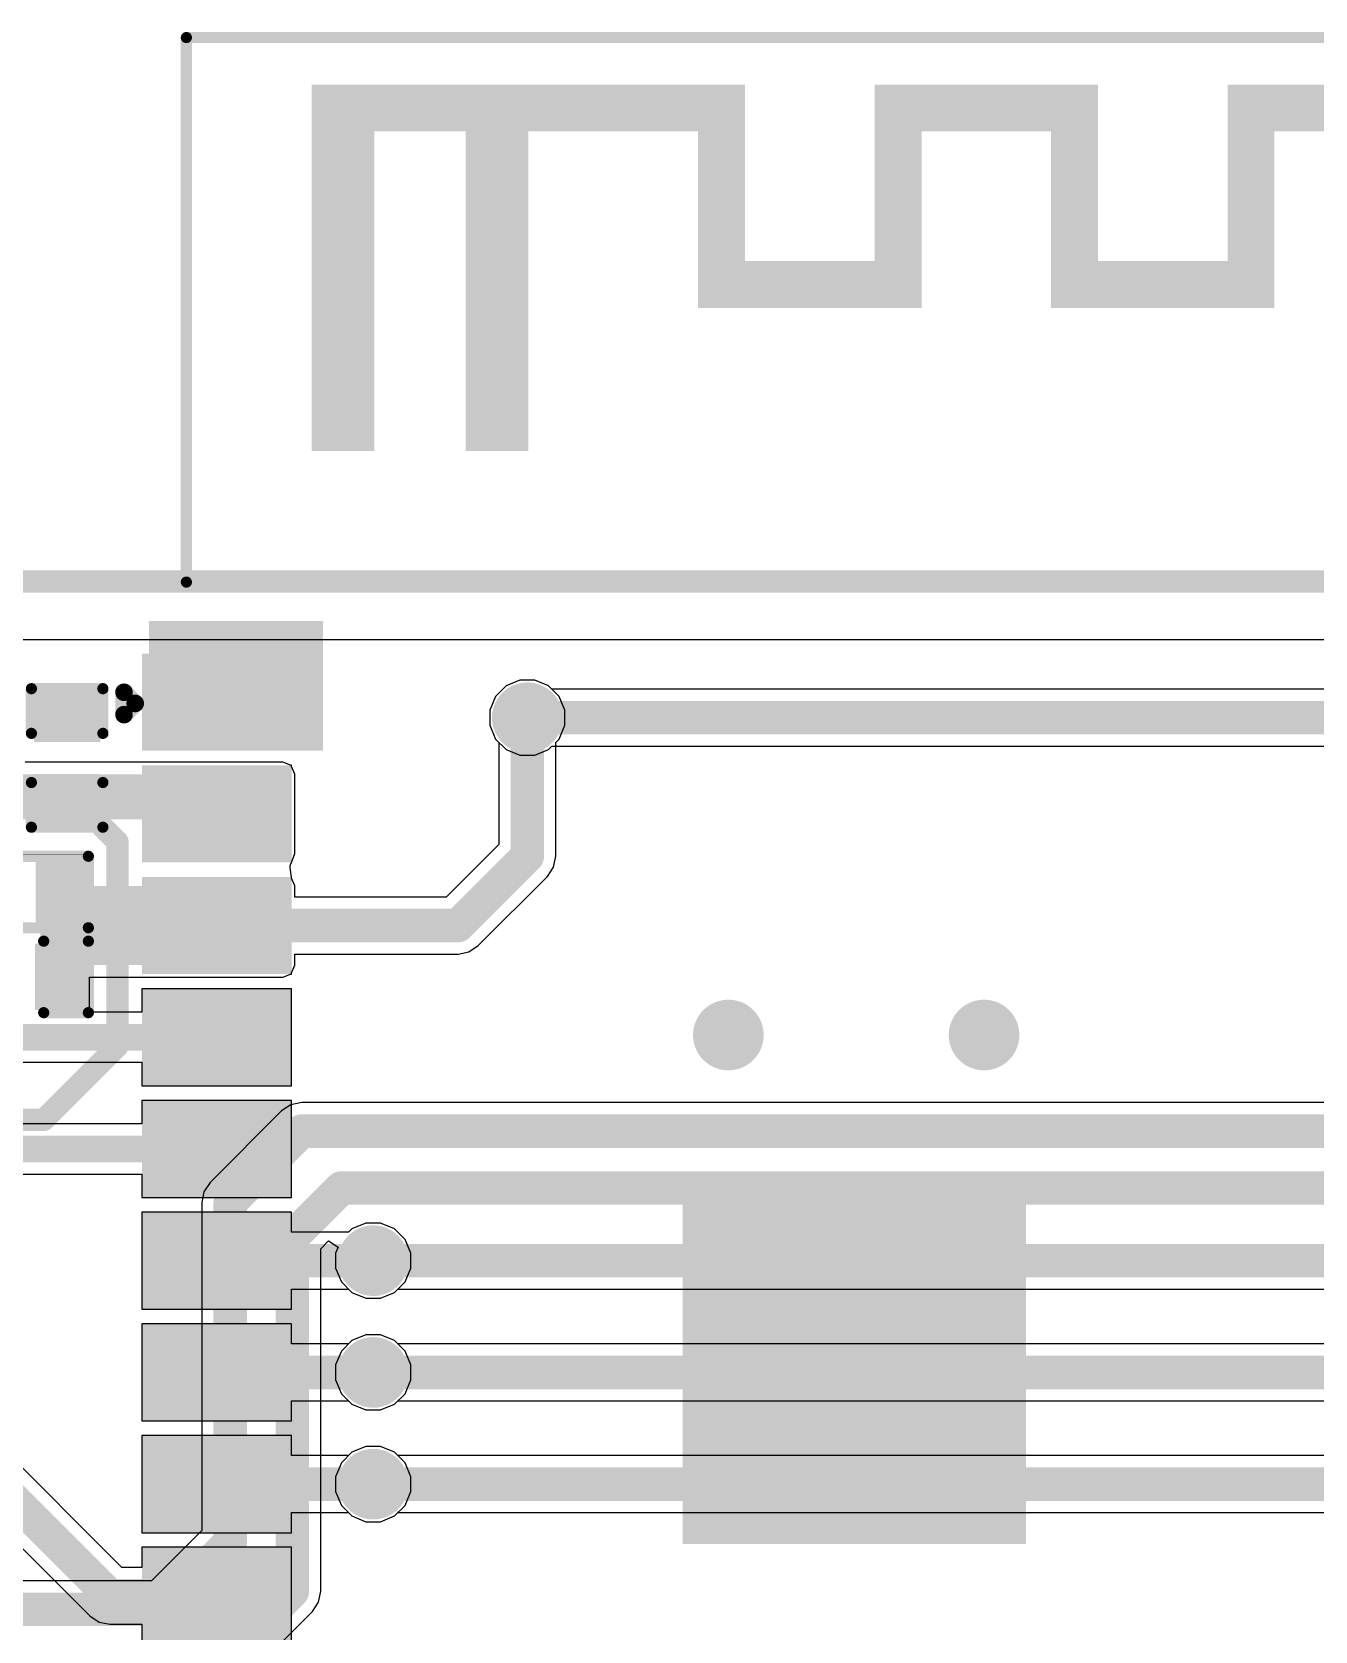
# Model space of a CAD drawing. Header units: millimetres. Extents: x -0.27 to 3.94, y -1.19 to 3.
# Drawn here: x 1.547 to 2.122, y 2.286 to 3.002 of the extents above; entities that cross this region are included whole.
import ezdxf

# ---------------------------------------------------------------- set-up
doc = ezdxf.new("R2010")
doc.units = ezdxf.units.MM
doc.header["$MEASUREMENT"] = 0
for name, color, linetype in [('BottomLayer', 5, 'Continuous'), ('BottomSolder', 6, 'Continuous'), ('Mechanical2', 216, 'Continuous'), ('TopLayer', 1, 'Continuous'), ('TopOverlay', 2, 'Continuous'), ('TopPaste', 8, 'Continuous'), ('TopSolder', 216, 'Continuous'), ('ViaHoleLayer', 16, 'Continuous')]:
    doc.layers.add(name, color=color, linetype=linetype)

# ---------------------------------------------------------------- blocks, each defined once
blk = doc.blocks.new('41_SMD_M______16')
at = {"layer": 'TopLayer'}
for points in [[(-0.37402, 0.36732), (-0.31496, 0.36732), (-0.31496, 0.33189), (-0.37402, 0.33189)], [(-0.37402, 0.31732), (-0.31496, 0.31732), (-0.31496, 0.28189), (-0.37402, 0.28189)], [(-0.37402, 0.26732), (-0.31496, 0.26732), (-0.31496, 0.23189), (-0.37402, 0.23189)], [(-0.37402, 0.21732), (-0.31496, 0.21732), (-0.31496, 0.18189), (-0.37402, 0.18189)], [(-0.37402, 0.16732), (-0.31496, 0.16732), (-0.31496, 0.13189), (-0.37402, 0.13189)], [(-0.13189, 0.12244), (0.01378, 0.12244), (0.01378, -0.02323), (-0.13189, -0.02323)], [(-0.37402, 0.11732), (-0.31496, 0.11732), (-0.31496, 0.08189), (-0.37402, 0.08189)], [(-0.37402, 0.06732), (-0.31496, 0.06732), (-0.31496, 0.03189), (-0.37402, 0.03189)], [(-0.37402, 0.01732), (-0.31496, 0.01732), (-0.31496, -0.01811), (-0.37402, -0.01811)], [(-0.37402, -0.03268), (-0.31496, -0.03268), (-0.31496, -0.06811), (-0.37402, -0.06811)]]:
    blk.add_hatch(color=1, dxfattribs=at).paths.add_polyline_path(points)
at = {"layer": 'TopOverlay'}
for points in [[(-0.302, 0.605), (-0.205, 0.605), (-0.205, 0.626), (-0.302, 0.626)], [(-0.302, 0.462), (-0.274, 0.462), (-0.274, 0.626), (-0.302, 0.626)], [(-0.205, 0.626), (-0.233, 0.626), (-0.233, 0.462), (-0.205, 0.462)], [(-0.208, 0.605), (-0.108, 0.605), (-0.108, 0.626), (-0.208, 0.626)], [(-0.108, 0.526), (-0.108, 0.626), (-0.129, 0.626), (-0.129, 0.526)], [(-0.05, 0.605), (0.05, 0.605), (0.05, 0.626), (-0.05, 0.626)], [(-0.029, 0.526), (-0.029, 0.626), (-0.05, 0.626), (-0.05, 0.526)], [(0.029, 0.626), (0.029, 0.526), (0.05, 0.526), (0.05, 0.626)], [(0.108, 0.605), (0.208, 0.605), (0.208, 0.626), (0.108, 0.626)], [(0.129, 0.526), (0.129, 0.626), (0.108, 0.626), (0.108, 0.526)], [(-0.129, 0.526), (-0.029, 0.526), (-0.029, 0.547), (-0.129, 0.547)], [(0.029, 0.526), (0.129, 0.526), (0.129, 0.547), (0.029, 0.547)], [(-0.37483, 0.36857), (-0.29687, 0.36857), (-0.29687, 0.38589), (-0.37483, 0.38589)], [(-0.31333, 0.32786), (-0.29687, 0.32786), (-0.29687, 0.3703), (-0.31333, 0.3703)]]:
    blk.add_hatch(color=2, dxfattribs=at).paths.add_polyline_path(points)
at = {"layer": 'TopPaste'}
for points in [[(-0.37402, 0.36732), (-0.31496, 0.36732), (-0.31496, 0.33189), (-0.37402, 0.33189)], [(-0.37402, 0.31732), (-0.31496, 0.31732), (-0.31496, 0.28189), (-0.37402, 0.28189)], [(-0.37402, 0.26732), (-0.31496, 0.26732), (-0.31496, 0.23189), (-0.37402, 0.23189)], [(-0.37402, 0.21732), (-0.31496, 0.21732), (-0.31496, 0.18189), (-0.37402, 0.18189)], [(-0.37402, 0.16732), (-0.31496, 0.16732), (-0.31496, 0.13189), (-0.37402, 0.13189)], [(-0.13189, 0.12244), (0.01378, 0.12244), (0.01378, -0.02323), (-0.13189, -0.02323)], [(-0.37402, 0.11732), (-0.31496, 0.11732), (-0.31496, 0.08189), (-0.37402, 0.08189)], [(-0.37402, 0.06732), (-0.31496, 0.06732), (-0.31496, 0.03189), (-0.37402, 0.03189)], [(-0.37402, 0.01732), (-0.31496, 0.01732), (-0.31496, -0.01811), (-0.37402, -0.01811)], [(-0.37402, -0.03268), (-0.31496, -0.03268), (-0.31496, -0.06811), (-0.37402, -0.06811)]]:
    blk.add_hatch(color=8, dxfattribs=at).paths.add_polyline_path(points)
at = {"layer": 'TopSolder'}
for points in [[(-0.37802, 0.37132), (-0.31096, 0.37132), (-0.31096, 0.32789), (-0.37802, 0.32789)], [(-0.37802, 0.32132), (-0.31096, 0.32132), (-0.31096, 0.27789), (-0.37802, 0.27789)], [(-0.37802, 0.27132), (-0.31096, 0.27132), (-0.31096, 0.22789), (-0.37802, 0.22789)], [(-0.37802, 0.22132), (-0.31096, 0.22132), (-0.31096, 0.17789), (-0.37802, 0.17789)], [(-0.37802, 0.17132), (-0.31096, 0.17132), (-0.31096, 0.12789), (-0.37802, 0.12789)], [(-0.13589, 0.12644), (0.01778, 0.12644), (0.01778, -0.02723), (-0.13589, -0.02723)], [(-0.37802, 0.12132), (-0.31096, 0.12132), (-0.31096, 0.07789), (-0.37802, 0.07789)], [(-0.37802, 0.07132), (-0.31096, 0.07132), (-0.31096, 0.02789), (-0.37802, 0.02789)], [(-0.37802, 0.02132), (-0.31096, 0.02132), (-0.31096, -0.02211), (-0.37802, -0.02211)], [(-0.37802, -0.02868), (-0.31096, -0.02868), (-0.31096, -0.07211), (-0.37802, -0.07211)]]:
    blk.add_hatch(color=216, dxfattribs=at).paths.add_polyline_path(points)
at = {"layer": 'TopOverlay'}
for points, const_width in [([(-0.35809, 0.40331), (-0.35809, 0.64701)], 0.005), ([(-0.35809, 0.64701), (0.35791, 0.64701)], 0.005), ([(-0.35809, 0.40331), (0.35771, 0.40331)], 0.005), ([(-0.386, 0.344), (-0.386, 0.354)], 0.00787), ([(-0.386, 0.354), (-0.381, 0.349)], 0.00787), ([(-0.386, 0.344), (-0.381, 0.349)], 0.00787)]:
    blk.add_lwpolyline(points, dxfattribs=dict(at, const_width=const_width))
for points, const_width in [([(-0.35934, 0.64701, 1), (-0.35684, 0.64701, 1)], 0.0025), ([(-0.35934, 0.64701, 1), (-0.35684, 0.64701, 1)], 0.0025), ([(-0.35934, 0.40331, 1), (-0.35684, 0.40331, 1)], 0.0025), ([(-0.35934, 0.40331, 1), (-0.35684, 0.40331, 1)], 0.0025), ([(-0.38797, 0.354, 1), (-0.38403, 0.354, 1)], 0.00394), ([(-0.38797, 0.354, 1), (-0.38403, 0.354, 1)], 0.00394), ([(-0.38297, 0.349, 1), (-0.37903, 0.349, 1)], 0.00394), ([(-0.38297, 0.349, 1), (-0.37903, 0.349, 1)], 0.00394), ([(-0.38797, 0.344, 1), (-0.38403, 0.344, 1)], 0.00394), ([(-0.38797, 0.344, 1), (-0.38403, 0.344, 1)], 0.00394)]:
    blk.add_lwpolyline(points, format="xyb", close=True, dxfattribs=dict(at, const_width=const_width))
blk = doc.blocks.new('R___0402_71')
at = {"layer": 'TopLayer'}
for points in [[(-0.0275, -0.0125), (-0.0275, 0.0125), (-0.0095, 0.0125), (-0.0095, -0.0125)], [(0.0095, -0.0125), (0.0095, 0.0125), (0.0275, 0.0125), (0.0275, -0.0125)]]:
    blk.add_hatch(color=1, dxfattribs=at).paths.add_polyline_path(points)
at = {"layer": 'TopPaste'}
for points in [[(-0.0275, -0.0125), (-0.0275, 0.0125), (-0.0095, 0.0125), (-0.0095, -0.0125)], [(0.0095, -0.0125), (0.0095, 0.0125), (0.0275, 0.0125), (0.0275, -0.0125)]]:
    blk.add_hatch(color=8, dxfattribs=at).paths.add_polyline_path(points)
at = {"layer": 'TopSolder'}
for points in [[(-0.02967, -0.01467), (-0.02967, 0.01467), (-0.00733, 0.01467), (-0.00733, -0.01467)], [(0.00733, -0.01467), (0.00733, 0.01467), (0.02967, 0.01467), (0.02967, -0.01467)]]:
    blk.add_hatch(color=216, dxfattribs=at).paths.add_polyline_path(points)
at = {"layer": 'TopOverlay'}
for points, const_width in [([(-0.031, 0.016), (-0.031, -0.016)], 0.005), ([(0.031, 0.016), (-0.031, 0.016)], 0.005), ([(0.031, 0.016), (0.031, -0.016)], 0.005), ([(0.031, -0.016), (-0.031, -0.016)], 0.005), ([(0.032, -0.017), (-0.032, -0.017)], 0.000127)]:
    blk.add_lwpolyline(points, dxfattribs=dict(at, const_width=const_width))
for points, const_width in [([(-0.03225, 0.016, 1), (-0.02975, 0.016, 1)], 0.0025), ([(-0.03225, 0.016, 1), (-0.02975, 0.016, 1)], 0.0025), ([(0.02975, 0.016, 1), (0.03225, 0.016, 1)], 0.0025), ([(0.02975, 0.016, 1), (0.03225, 0.016, 1)], 0.0025), ([(-0.03225, -0.016, 1), (-0.02975, -0.016, 1)], 0.0025), ([(-0.03225, -0.016, 1), (-0.02975, -0.016, 1)], 0.0025), ([(0.02975, -0.016, 1), (0.03225, -0.016, 1)], 0.0025), ([(0.02975, -0.016, 1), (0.03225, -0.016, 1)], 0.0025), ([(-0.03203, -0.017, 1), (-0.03197, -0.017, 1)], 0.0000635), ([(0.03197, -0.017, 1), (0.03203, -0.017, 1)], 0.0000635)]:
    blk.add_lwpolyline(points, format="xyb", close=True, dxfattribs=dict(at, const_width=const_width))
blk = doc.blocks.new('C___0402_192')
at = {"layer": 'TopLayer'}
for points in [[(-0.0275, -0.0125), (-0.0275, 0.0125), (-0.0095, 0.0125), (-0.0095, -0.0125)], [(0.0095, -0.0125), (0.0095, 0.0125), (0.0275, 0.0125), (0.0275, -0.0125)]]:
    blk.add_hatch(color=1, dxfattribs=at).paths.add_polyline_path(points)
at = {"layer": 'TopPaste'}
for points in [[(-0.0275, -0.0125), (-0.0275, 0.0125), (-0.0095, 0.0125), (-0.0095, -0.0125)], [(0.0095, -0.0125), (0.0095, 0.0125), (0.0275, 0.0125), (0.0275, -0.0125)]]:
    blk.add_hatch(color=8, dxfattribs=at).paths.add_polyline_path(points)
at = {"layer": 'TopSolder'}
for points in [[(-0.02986, -0.01486), (-0.02986, 0.01486), (-0.00714, 0.01486), (-0.00714, -0.01486)], [(0.00714, -0.01486), (0.00714, 0.01486), (0.02986, 0.01486), (0.02986, -0.01486)]]:
    blk.add_hatch(color=216, dxfattribs=at).paths.add_polyline_path(points)
at = {"layer": 'TopOverlay', "const_width": 0.005}
for points in [[(-0.011, 0.016), (-0.031, 0.016)], [(-0.031, -0.016), (-0.031, 0.016)], [(0.031, 0.016), (0.011, 0.016)], [(0.031, -0.016), (0.031, 0.016)], [(-0.011, -0.016), (-0.031, -0.016)], [(0.031, -0.016), (0.011, -0.016)]]:
    blk.add_lwpolyline(points, dxfattribs=at)
at = {"layer": 'TopOverlay', "const_width": 0.0025}
for points in [[(-0.03225, 0.016, 1), (-0.02975, 0.016, 1)], [(-0.03225, 0.016, 1), (-0.02975, 0.016, 1)], [(-0.01225, 0.016, 1), (-0.00975, 0.016, 1)], [(0.00975, 0.016, 1), (0.01225, 0.016, 1)], [(0.02975, 0.016, 1), (0.03225, 0.016, 1)], [(0.02975, 0.016, 1), (0.03225, 0.016, 1)], [(-0.03225, -0.016, 1), (-0.02975, -0.016, 1)], [(-0.03225, -0.016, 1), (-0.02975, -0.016, 1)], [(-0.01225, -0.016, 1), (-0.00975, -0.016, 1)], [(0.00975, -0.016, 1), (0.01225, -0.016, 1)], [(0.02975, -0.016, 1), (0.03225, -0.016, 1)], [(0.02975, -0.016, 1), (0.03225, -0.016, 1)]]:
    blk.add_lwpolyline(points, format="xyb", close=True, dxfattribs=at)
blk = doc.blocks.new('C___0402_194')
at = {"layer": 'TopLayer'}
for points in [[(-0.0275, -0.0125), (-0.0275, 0.0125), (-0.0095, 0.0125), (-0.0095, -0.0125)], [(0.0095, -0.0125), (0.0095, 0.0125), (0.0275, 0.0125), (0.0275, -0.0125)]]:
    blk.add_hatch(color=1, dxfattribs=at).paths.add_polyline_path(points)
at = {"layer": 'TopPaste'}
for points in [[(-0.0275, -0.0125), (-0.0275, 0.0125), (-0.0095, 0.0125), (-0.0095, -0.0125)], [(0.0095, -0.0125), (0.0095, 0.0125), (0.0275, 0.0125), (0.0275, -0.0125)]]:
    blk.add_hatch(color=8, dxfattribs=at).paths.add_polyline_path(points)
at = {"layer": 'TopSolder'}
for points in [[(-0.02986, -0.01486), (-0.02986, 0.01486), (-0.00714, 0.01486), (-0.00714, -0.01486)], [(0.00714, -0.01486), (0.00714, 0.01486), (0.02986, 0.01486), (0.02986, -0.01486)]]:
    blk.add_hatch(color=216, dxfattribs=at).paths.add_polyline_path(points)
at = {"layer": 'TopOverlay', "const_width": 0.005}
for points in [[(-0.031, 0.016), (-0.011, 0.016)], [(-0.031, -0.016), (-0.031, 0.016)], [(0.011, 0.016), (0.031, 0.016)], [(0.031, -0.016), (0.031, 0.016)], [(-0.031, -0.016), (-0.011, -0.016)], [(0.011, -0.016), (0.031, -0.016)]]:
    blk.add_lwpolyline(points, dxfattribs=at)
at = {"layer": 'TopOverlay', "const_width": 0.0025}
for points in [[(-0.03225, 0.016, 1), (-0.02975, 0.016, 1)], [(-0.03225, 0.016, 1), (-0.02975, 0.016, 1)], [(-0.01225, 0.016, 1), (-0.00975, 0.016, 1)], [(0.00975, 0.016, 1), (0.01225, 0.016, 1)], [(0.02975, 0.016, 1), (0.03225, 0.016, 1)], [(0.02975, 0.016, 1), (0.03225, 0.016, 1)], [(-0.03225, -0.016, 1), (-0.02975, -0.016, 1)], [(-0.03225, -0.016, 1), (-0.02975, -0.016, 1)], [(-0.01225, -0.016, 1), (-0.00975, -0.016, 1)], [(0.00975, -0.016, 1), (0.01225, -0.016, 1)], [(0.02975, -0.016, 1), (0.03225, -0.016, 1)], [(0.02975, -0.016, 1), (0.03225, -0.016, 1)]]:
    blk.add_lwpolyline(points, format="xyb", close=True, dxfattribs=at)

msp = doc.modelspace()

# ---------------------------------------------------------------- hatches: boundary and pattern name
at = {"layer": 'BottomLayer'}
h = msp.add_hatch(color=5, dxfattribs=at)
edge = h.paths.add_edge_path()
edge.add_arc((1.769, 2.695), 0.01181, 0, 360)
h = msp.add_hatch(color=5, dxfattribs=at)
edge = h.paths.add_edge_path()
edge.add_arc((1.859, 2.553), 0.01181, 0, 360)
h = msp.add_hatch(color=5, dxfattribs=at)
edge = h.paths.add_edge_path()
edge.add_arc((1.97346, 2.553), 0.01181, 0, 360)
h = msp.add_hatch(color=5, dxfattribs=at)
edge = h.paths.add_edge_path()
edge.add_arc((1.7, 2.452), 0.01181, 0, 360)
h = msp.add_hatch(color=5, dxfattribs=at)
edge = h.paths.add_edge_path()
edge.add_arc((1.7, 2.402), 0.01181, 0, 360)
h = msp.add_hatch(color=5, dxfattribs=at)
edge = h.paths.add_edge_path()
edge.add_arc((1.7, 2.352), 0.01181, 0, 360)
at = {"layer": 'BottomSolder'}
h = msp.add_hatch(color=6, dxfattribs=at)
edge = h.paths.add_edge_path()
edge.add_arc((1.769, 2.695), 0.01581, 0, 360)
h = msp.add_hatch(color=6, dxfattribs=at)
edge = h.paths.add_edge_path()
edge.add_arc((1.859, 2.553), 0.01581, 0, 360)
h = msp.add_hatch(color=6, dxfattribs=at)
edge = h.paths.add_edge_path()
edge.add_arc((1.97346, 2.553), 0.01581, 0, 360)
h = msp.add_hatch(color=6, dxfattribs=at)
edge = h.paths.add_edge_path()
edge.add_arc((1.7, 2.452), 0.01581, 0, 360)
h = msp.add_hatch(color=6, dxfattribs=at)
edge = h.paths.add_edge_path()
edge.add_arc((1.7, 2.402), 0.01581, 0, 360)
h = msp.add_hatch(color=6, dxfattribs=at)
edge = h.paths.add_edge_path()
edge.add_arc((1.7, 2.352), 0.01581, 0, 360)
at = {"layer": 'TopLayer'}
h = msp.add_hatch(color=1, dxfattribs=at)
edge = h.paths.add_edge_path()
edge.add_arc((1.769, 2.695), 0.01181, 0, 360)
for points in [[(1.46, 2.6495), (1.6595, 2.6495), (1.6595, 2.66972), (1.46, 2.66972)], [(1.60045, 2.63428), (1.6595, 2.63428), (1.6595, 2.66972), (1.60045, 2.66972)], [(1.551, 2.58428), (1.6595, 2.58428), (1.6595, 2.61972), (1.551, 2.61972)]]:
    msp.add_hatch(color=1, dxfattribs=at).paths.add_polyline_path(points)
h = msp.add_hatch(color=1, dxfattribs=at)
edge = h.paths.add_edge_path()
edge.add_arc((1.859, 2.553), 0.01181, 0, 360)
h = msp.add_hatch(color=1, dxfattribs=at)
edge = h.paths.add_edge_path()
edge.add_arc((1.97346, 2.553), 0.01181, 0, 360)
h = msp.add_hatch(color=1, dxfattribs=at)
edge = h.paths.add_edge_path()
edge.add_arc((1.7, 2.452), 0.01181, 0, 360)
h = msp.add_hatch(color=1, dxfattribs=at)
edge = h.paths.add_edge_path()
edge.add_arc((1.7, 2.402), 0.01181, 0, 360)
h = msp.add_hatch(color=1, dxfattribs=at)
edge = h.paths.add_edge_path()
edge.add_arc((1.7, 2.352), 0.01181, 0, 360)
at = {"layer": 'TopSolder'}
h = msp.add_hatch(color=216, dxfattribs=at)
edge = h.paths.add_edge_path()
edge.add_arc((1.769, 2.695), 0.01581, 0, 360)
h = msp.add_hatch(color=216, dxfattribs=at)
edge = h.paths.add_edge_path()
edge.add_arc((1.859, 2.553), 0.01581, 0, 360)
h = msp.add_hatch(color=216, dxfattribs=at)
edge = h.paths.add_edge_path()
edge.add_arc((1.97346, 2.553), 0.01581, 0, 360)
h = msp.add_hatch(color=216, dxfattribs=at)
edge = h.paths.add_edge_path()
edge.add_arc((1.7, 2.452), 0.01581, 0, 360)
h = msp.add_hatch(color=216, dxfattribs=at)
edge = h.paths.add_edge_path()
edge.add_arc((1.7, 2.402), 0.01581, 0, 360)
h = msp.add_hatch(color=216, dxfattribs=at)
edge = h.paths.add_edge_path()
edge.add_arc((1.7, 2.352), 0.01581, 0, 360)
at = {"layer": 'ViaHoleLayer'}
h = msp.add_hatch(color=16, dxfattribs=at)
edge = h.paths.add_edge_path()
edge.add_arc((1.769, 2.695), 0.00591, 0, 360)
h = msp.add_hatch(color=16, dxfattribs=at)
edge = h.paths.add_edge_path()
edge.add_arc((1.859, 2.553), 0.00591, 0, 360)
h = msp.add_hatch(color=16, dxfattribs=at)
edge = h.paths.add_edge_path()
edge.add_arc((1.97346, 2.553), 0.00591, 0, 360)
h = msp.add_hatch(color=16, dxfattribs=at)
edge = h.paths.add_edge_path()
edge.add_arc((1.7, 2.452), 0.00591, 0, 360)
h = msp.add_hatch(color=16, dxfattribs=at)
edge = h.paths.add_edge_path()
edge.add_arc((1.7, 2.402), 0.00591, 0, 360)
h = msp.add_hatch(color=16, dxfattribs=at)
edge = h.paths.add_edge_path()
edge.add_arc((1.7, 2.352), 0.00591, 0, 360)

# ---------------------------------------------------------------- linework, layer by layer
at = {"layer": 'BottomLayer'}
for p, q in [((1.195, 2.73), (2.745, 2.73)), ((1.75948, 2.70925), (1.75475, 2.70452)), ((1.76566, 2.71181), (1.75948, 2.70925)), ((1.77234, 2.71181), (1.76566, 2.71181)), ((1.77852, 2.70925), (1.77234, 2.71181)), ((1.78003, 2.70774), (1.77852, 2.70925)), ((2.6644, 2.70774), (1.78003, 2.70774)), ((1.75475, 2.70452), (1.75219, 2.69834)), ((1.75219, 2.69834), (1.75219, 2.69166)), ((1.75219, 2.69166), (1.75475, 2.68548)), ((1.75475, 2.68548), (1.75948, 2.68075)), ((1.75948, 2.68075), (1.76566, 2.67819)), ((1.76566, 2.67819), (1.77234, 2.67819)), ((1.77234, 2.67819), (1.77852, 2.68075)), ((1.77852, 2.68075), (1.78003, 2.68226)), ((1.78003, 2.68226), (2.6644, 2.68226)), ((1.66312, 2.52177), (1.65899, 2.51901)), ((1.668, 2.52275), (1.66312, 2.52177)), ((2.80826, 2.52275), (1.668, 2.52275)), ((1.65899, 2.51901), (1.62699, 2.48701)), ((1.62699, 2.48701), (1.62423, 2.48288)), ((1.62423, 2.48288), (1.62326, 2.478)), ((1.62326, 2.478), (1.62326, 2.33128)), ((1.67656, 2.45735), (1.68006, 2.46084)), ((1.67656, 2.30405), (1.67656, 2.45735)), ((1.68006, 2.46084), (1.68429, 2.45801)), ((1.68429, 2.45801), (1.68319, 2.45534)), ((1.68319, 2.45534), (1.68319, 2.44866)), ((1.68319, 2.44866), (1.68575, 2.44248)), ((1.68575, 2.44248), (1.69048, 2.43775)), ((1.69048, 2.43775), (1.69666, 2.43519)), ((1.69666, 2.43519), (1.70334, 2.43519)), ((1.70334, 2.43519), (1.70952, 2.43775)), ((1.70952, 2.43775), (1.71103, 2.43926)), ((1.71103, 2.43926), (2.78548, 2.43926)), ((1.69048, 2.41625), (1.68575, 2.41152)), ((1.69666, 2.41881), (1.69048, 2.41625)), ((1.70334, 2.41881), (1.69666, 2.41881)), ((1.70952, 2.41625), (1.70334, 2.41881)), ((1.71103, 2.41475), (1.70952, 2.41625)), ((2.793, 2.41475), (1.71103, 2.41475)), ((1.68575, 2.41152), (1.68319, 2.40534)), ((1.68319, 2.40534), (1.68319, 2.39866)), ((1.68319, 2.39866), (1.68575, 2.39248)), ((1.68575, 2.39248), (1.69048, 2.38775)), ((1.69048, 2.38775), (1.69666, 2.38519)), ((1.69666, 2.38519), (1.70334, 2.38519)), ((1.70334, 2.38519), (1.70952, 2.38775)), ((1.70952, 2.38775), (1.71103, 2.38926)), ((1.71103, 2.38926), (2.78772, 2.38926)), ((1.69666, 2.36881), (1.69048, 2.36625)), ((1.70334, 2.36881), (1.69666, 2.36881)), ((1.70952, 2.36625), (1.70334, 2.36881)), ((1.69048, 2.36625), (1.68575, 2.36152)), ((1.71103, 2.36475), (1.70952, 2.36625)), ((2.77183, 2.36475), (1.71103, 2.36475)), ((1.68575, 2.36152), (1.68319, 2.35534)), ((1.68319, 2.35534), (1.68319, 2.34866)), ((1.68319, 2.34866), (1.68575, 2.34248)), ((1.68575, 2.34248), (1.69048, 2.33775)), ((1.69048, 2.33775), (1.69666, 2.33519)), ((1.69666, 2.33519), (1.70334, 2.33519)), ((1.70334, 2.33519), (1.70952, 2.33775)), ((1.70952, 2.33775), (1.71103, 2.33926)), ((1.71103, 2.33926), (2.76656, 2.33926)), ((1.62326, 2.33128), (1.60072, 2.30875)), ((1.60072, 2.30875), (1.384, 2.30875)), ((1.67283, 2.29504), (1.67559, 2.29917)), ((1.67559, 2.29917), (1.67656, 2.30405)), ((1.62078, 2.24299), (1.67283, 2.29504))]:
    msp.add_line(p, q, dxfattribs=at)
at = {"layer": 'BottomLayer', "const_width": 0.015}
for points in [[(1.769, 2.695), (2.67543, 2.695)], [(1.636, 2.478), (1.668, 2.51)], [(1.668, 2.51), (2.80826, 2.51)], [(1.66382, 2.46263), (1.68574, 2.48455)], [(1.68574, 2.48455), (2.7992, 2.48455)], [(1.636, 2.326), (1.636, 2.478)], [(1.66382, 2.30405), (1.66382, 2.46263)], [(1.7, 2.452), (2.79076, 2.452)], [(1.7, 2.402), (2.793, 2.402)], [(1.7, 2.352), (2.77183, 2.352)], [(1.606, 2.296), (1.636, 2.326)], [(1.61177, 2.252), (1.66382, 2.30405)], [(1.384, 2.296), (1.606, 2.296)]]:
    msp.add_lwpolyline(points, dxfattribs=at)
at = {"layer": 'BottomLayer', "const_width": 0.0075}
for points in [[(1.76525, 2.695, 1), (1.77275, 2.695, 1)], [(1.66425, 2.51, 1), (1.67175, 2.51, 1)], [(1.66425, 2.51, 1), (1.67175, 2.51, 1)], [(1.68199, 2.48455, 1), (1.68949, 2.48455, 1)], [(1.68199, 2.48455, 1), (1.68949, 2.48455, 1)], [(1.63225, 2.478, 1), (1.63975, 2.478, 1)], [(1.63225, 2.478, 1), (1.63975, 2.478, 1)], [(1.66007, 2.46263, 1), (1.66757, 2.46263, 1)], [(1.66007, 2.46263, 1), (1.66757, 2.46263, 1)], [(1.69625, 2.452, 1), (1.70375, 2.452, 1)], [(1.69625, 2.402, 1), (1.70375, 2.402, 1)], [(1.69625, 2.352, 1), (1.70375, 2.352, 1)], [(1.63225, 2.326, 1), (1.63975, 2.326, 1)], [(1.63225, 2.326, 1), (1.63975, 2.326, 1)], [(1.66007, 2.30405, 1), (1.66757, 2.30405, 1)], [(1.66007, 2.30405, 1), (1.66757, 2.30405, 1)], [(1.60225, 2.296, 1), (1.60975, 2.296, 1)], [(1.60225, 2.296, 1), (1.60975, 2.296, 1)]]:
    msp.add_lwpolyline(points, format="xyb", close=True, dxfattribs=at)
at = {"layer": 'Mechanical2', "const_width": 0.01}
msp.add_lwpolyline([(1.1811, 2.7559), (2.7559, 2.7559)], dxfattribs=at)
at = {"layer": 'TopLayer'}
for p, q in [((1.195, 2.73), (2.39977, 2.73)), ((1.75948, 2.70925), (1.75475, 2.70452)), ((1.76566, 2.71181), (1.75948, 2.70925)), ((1.77234, 2.71181), (1.76566, 2.71181)), ((1.77852, 2.70925), (1.77234, 2.71181)), ((1.78325, 2.70452), (1.77852, 2.70925)), ((1.75475, 2.70452), (1.75219, 2.69834)), ((1.75219, 2.69834), (1.75219, 2.69166)), ((1.78581, 2.69834), (1.78325, 2.70452)), ((1.78581, 2.69166), (1.78581, 2.69834)), ((1.75219, 2.69166), (1.75475, 2.68548)), ((1.78325, 2.68548), (1.78581, 2.69166)), ((1.75475, 2.68548), (1.75626, 2.68397)), ((1.75626, 2.68397), (1.75626, 2.63828)), ((1.78174, 2.68397), (1.78325, 2.68548)), ((1.78174, 2.633), (1.78174, 2.68397)), ((1.6595, 2.67513), (1.54424, 2.67513)), ((1.66291, 2.67372), (1.6595, 2.67513)), ((1.6635, 2.67372), (1.66291, 2.67372)), ((1.6635, 2.67313), (1.6635, 2.67372)), ((1.66491, 2.66972), (1.6635, 2.67313)), ((1.66491, 2.63428), (1.66491, 2.66972)), ((1.6635, 2.63028), (1.66491, 2.63428)), ((1.75626, 2.63828), (1.73272, 2.61475)), ((1.66289, 2.62891), (1.6635, 2.63028)), ((1.66289, 2.62785), (1.66289, 2.62891)), ((1.6635, 2.62372), (1.66289, 2.62785)), ((1.6635, 2.63028), (1.6635, 2.63028)), ((1.77801, 2.62399), (1.78077, 2.62812)), ((1.78077, 2.62812), (1.78174, 2.633)), ((1.6635, 2.62313), (1.6635, 2.62372)), ((1.6635, 2.62372), (1.6635, 2.62372)), ((1.66491, 2.61972), (1.6635, 2.62313)), ((1.66491, 2.61475), (1.66491, 2.61972)), ((1.74701, 2.59299), (1.77801, 2.62399)), ((1.73272, 2.61475), (1.66491, 2.61475)), ((1.74288, 2.59023), (1.74701, 2.59299)), ((1.6635, 2.58087), (1.66491, 2.58428)), ((1.66491, 2.58428), (1.66491, 2.58926)), ((1.66491, 2.58926), (1.738, 2.58926)), ((1.738, 2.58926), (1.74288, 2.59023)), ((1.573, 2.56322), (1.573, 2.57887)), ((1.573, 2.57887), (1.6595, 2.57887)), ((1.6595, 2.57887), (1.66291, 2.58028)), ((1.66291, 2.58028), (1.6635, 2.58028)), ((1.6635, 2.58028), (1.6635, 2.58087)), ((1.6635, 2.57372), (1.59645, 2.57372)), ((1.59645, 2.57372), (1.59645, 2.56322)), ((1.6635, 2.53028), (1.6635, 2.57372)), ((1.59645, 2.56322), (1.573, 2.56322)), ((1.31365, 2.54078), (1.59645, 2.54078)), ((1.59645, 2.54078), (1.59645, 2.53028)), ((1.59645, 2.53028), (1.6635, 2.53028)), ((1.6635, 2.52372), (1.59645, 2.52372)), ((1.59645, 2.52372), (1.59645, 2.51322)), ((1.6635, 2.48028), (1.6635, 2.52372)), ((1.59645, 2.51322), (1.308, 2.51322)), ((1.31265, 2.49078), (1.59645, 2.49078)), ((1.59645, 2.49078), (1.59645, 2.48028)), ((1.59645, 2.48028), (1.6635, 2.48028)), ((1.6635, 2.47372), (1.59645, 2.47372)), ((1.59645, 2.47372), (1.59645, 2.43028)), ((1.6635, 2.46475), (1.6635, 2.47372)), ((1.68897, 2.46475), (1.6635, 2.46475)), ((1.69048, 2.46625), (1.68897, 2.46475)), ((1.69666, 2.46881), (1.69048, 2.46625)), ((1.70334, 2.46881), (1.69666, 2.46881)), ((1.70952, 2.46625), (1.70334, 2.46881)), ((1.71425, 2.46152), (1.70952, 2.46625)), ((1.71681, 2.45534), (1.71425, 2.46152)), ((1.71681, 2.44866), (1.71681, 2.45534)), ((1.71425, 2.44248), (1.71681, 2.44866)), ((1.70952, 2.43775), (1.71425, 2.44248)), ((1.6635, 2.43028), (1.6635, 2.43926)), ((1.6635, 2.43926), (1.68897, 2.43926)), ((1.68897, 2.43926), (1.69048, 2.43775)), ((1.69048, 2.43775), (1.69666, 2.43519)), ((1.69666, 2.43519), (1.70334, 2.43519)), ((1.70334, 2.43519), (1.70952, 2.43775)), ((1.59645, 2.43028), (1.6635, 2.43028)), ((1.6635, 2.42372), (1.59645, 2.42372)), ((1.59645, 2.42372), (1.59645, 2.38028)), ((1.6635, 2.41475), (1.6635, 2.42372)), ((1.68897, 2.41475), (1.6635, 2.41475)), ((1.69048, 2.41625), (1.68897, 2.41475)), ((1.69666, 2.41881), (1.69048, 2.41625)), ((1.70334, 2.41881), (1.69666, 2.41881)), ((1.70952, 2.41625), (1.70334, 2.41881)), ((1.71425, 2.41152), (1.70952, 2.41625)), ((1.71681, 2.40534), (1.71425, 2.41152)), ((1.71681, 2.39866), (1.71681, 2.40534)), ((1.58742, 2.31475), (1.50216, 2.40001)), ((1.71425, 2.39248), (1.71681, 2.39866)), ((1.70952, 2.38775), (1.71425, 2.39248)), ((1.6635, 2.38028), (1.6635, 2.38926)), ((1.6635, 2.38926), (1.68897, 2.38926)), ((1.68897, 2.38926), (1.69048, 2.38775)), ((1.69048, 2.38775), (1.69666, 2.38519)), ((1.69666, 2.38519), (1.70334, 2.38519)), ((1.70334, 2.38519), (1.70952, 2.38775)), ((1.48787, 2.37826), (1.57313, 2.29299)), ((1.59645, 2.38028), (1.6635, 2.38028)), ((1.6635, 2.37372), (1.59645, 2.37372)), ((1.59645, 2.37372), (1.59645, 2.33028)), ((1.6635, 2.36475), (1.6635, 2.37372)), ((1.69666, 2.36881), (1.69048, 2.36625)), ((1.70334, 2.36881), (1.69666, 2.36881)), ((1.70952, 2.36625), (1.70334, 2.36881)), ((1.68897, 2.36475), (1.6635, 2.36475)), ((1.69048, 2.36625), (1.68897, 2.36475)), ((1.71425, 2.36152), (1.70952, 2.36625)), ((1.71681, 2.35534), (1.71425, 2.36152)), ((1.71681, 2.34866), (1.71681, 2.35534)), ((1.71425, 2.34248), (1.71681, 2.34866)), ((1.70952, 2.33775), (1.71425, 2.34248)), ((1.6635, 2.33028), (1.6635, 2.33926)), ((1.6635, 2.33926), (1.68897, 2.33926)), ((1.68897, 2.33926), (1.69048, 2.33775)), ((1.69048, 2.33775), (1.69666, 2.33519)), ((1.69666, 2.33519), (1.70334, 2.33519)), ((1.70334, 2.33519), (1.70952, 2.33775)), ((1.59645, 2.33028), (1.6635, 2.33028)), ((1.6635, 2.32372), (1.59645, 2.32372)), ((1.59645, 2.32372), (1.59645, 2.31475)), ((1.6635, 2.28028), (1.6635, 2.32372)), ((1.59645, 2.31475), (1.58742, 2.31475)), ((1.57313, 2.29299), (1.57727, 2.29023)), ((1.57727, 2.29023), (1.58215, 2.28926)), ((1.58215, 2.28926), (1.59645, 2.28926)), ((1.59645, 2.28926), (1.59645, 2.28028))]:
    msp.add_line(p, q, dxfattribs=at)
for points, const_width in [([(1.769, 2.633), (1.769, 2.695)], 0.015), ([(1.738, 2.602), (1.769, 2.633)], 0.015), ([(1.56, 2.579), (1.56, 2.617)], 0.015), ([(1.62997, 2.602), (1.738, 2.602)], 0.015), ([(1.309, 2.552), (1.62997, 2.552)], 0.012), ([(1.308, 2.502), (1.62997, 2.502)], 0.012), ([(1.62997, 2.452), (1.7, 2.452)], 0.015), ([(1.62997, 2.402), (1.7, 2.402)], 0.015), ([(1.49315, 2.391), (1.58215, 2.302)], 0.015), ([(1.62997, 2.352), (1.7, 2.352)], 0.015), ([(1.58215, 2.302), (1.62997, 2.302)], 0.015)]:
    msp.add_lwpolyline(points, dxfattribs=dict(at, const_width=const_width))
for points, const_width in [([(1.76525, 2.695, 1), (1.77275, 2.695, 1)], 0.0075), ([(1.76525, 2.633, 1), (1.77275, 2.633, 1)], 0.0075), ([(1.76525, 2.633, 1), (1.77275, 2.633, 1)], 0.0075), ([(1.55625, 2.617, 1), (1.56375, 2.617, 1)], 0.0075), ([(1.62622, 2.602, 1), (1.63372, 2.602, 1)], 0.0075), ([(1.73425, 2.602, 1), (1.74175, 2.602, 1)], 0.0075), ([(1.73425, 2.602, 1), (1.74175, 2.602, 1)], 0.0075), ([(1.55625, 2.579, 1), (1.56375, 2.579, 1)], 0.0075), ([(1.62697, 2.552, 1), (1.63297, 2.552, 1)], 0.006), ([(1.62697, 2.502, 1), (1.63297, 2.502, 1)], 0.006), ([(1.62622, 2.452, 1), (1.63372, 2.452, 1)], 0.0075), ([(1.69625, 2.452, 1), (1.70375, 2.452, 1)], 0.0075), ([(1.62622, 2.402, 1), (1.63372, 2.402, 1)], 0.0075), ([(1.69625, 2.402, 1), (1.70375, 2.402, 1)], 0.0075), ([(1.62622, 2.352, 1), (1.63372, 2.352, 1)], 0.0075), ([(1.69625, 2.352, 1), (1.70375, 2.352, 1)], 0.0075), ([(1.5784, 2.302, 1), (1.5859, 2.302, 1)], 0.0075), ([(1.5784, 2.302, 1), (1.5859, 2.302, 1)], 0.0075), ([(1.62622, 2.302, 1), (1.63372, 2.302, 1)], 0.0075)]:
    msp.add_lwpolyline(points, format="xyb", close=True, dxfattribs=dict(at, const_width=const_width))
at = {"layer": 'TopOverlay', "const_width": 0.01}
for points in [[(1.579, 2.646), (1.58549, 2.63951)], [(1.58549, 2.54799), (1.58549, 2.63951)], [(1.5525, 2.515), (1.58549, 2.54799)], [(1.5105, 2.515), (1.5525, 2.515)]]:
    msp.add_lwpolyline(points, dxfattribs=at)
at = {"layer": 'TopOverlay', "const_width": 0.005}
for points in [[(1.5765, 2.646, 1), (1.5815, 2.646, 1)], [(1.58299, 2.63951, 1), (1.58799, 2.63951, 1)], [(1.58299, 2.63951, 1), (1.58799, 2.63951, 1)], [(1.58299, 2.54799, 1), (1.58799, 2.54799, 1)], [(1.58299, 2.54799, 1), (1.58799, 2.54799, 1)], [(1.55, 2.515, 1), (1.555, 2.515, 1)], [(1.55, 2.515, 1), (1.555, 2.515, 1)]]:
    msp.add_lwpolyline(points, format="xyb", close=True, dxfattribs=at)

# ---------------------------------------------------------------- block references
for name, p in [('41_SMD_M______16', (1.97446, 2.35239)), ('C___0402_194', (1.5415, 2.579))]:
    msp.add_blockref(name, p)
for name, p, rotation in [('C___0402_192', (1.563, 2.677), 270), ('R___0402_71', (1.5415, 2.617), 180)]:
    msp.add_blockref(name, p, dxfattribs=dict(rotation=rotation))

doc.saveas('drawing.dxf')
